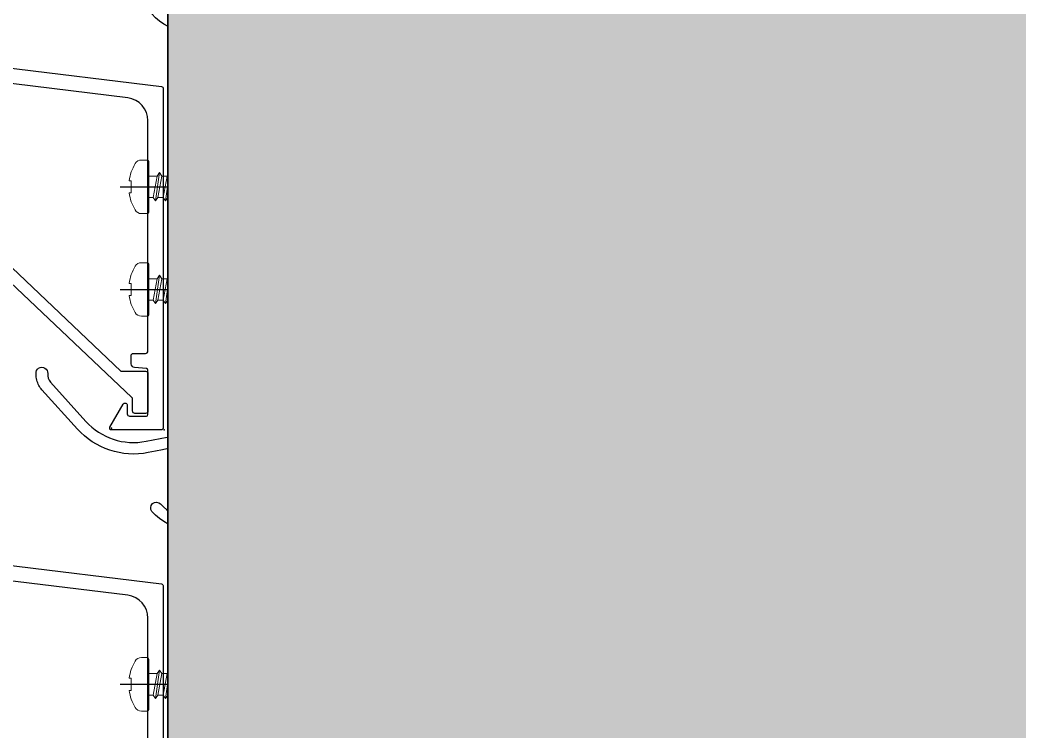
# Model space of a CAD drawing. Header units: millimetres. Extents: x 652937 to 1670132, y 1473552 to 2851037.
# Drawn here: x 708391.8 to 708522.5, y 1477428.5 to 1477521.5 of the extents above; entities that cross this region are included whole.
import ezdxf

# ---------------------------------------------------------------- set-up
doc = ezdxf.new("R2010")
doc.units = ezdxf.units.MM
doc.set_wipeout_variables(frame=1)
doc.linetypes.add('CENTER', pattern=[50.800000000000004, 31.75, -6.35, 6.35, -6.35])
for name, color, linetype in [('010 - ASPG_ACCESSORIES_MAIN_COLOR_1', 7, 'Continuous'), ('010 - ASPG_EXTR_MAIN_COLOR_2', 7, 'Continuous'), ('010 - ASPG_FLASHING_HATCH_', 7, 'Continuous'), ('010 - ASPG_FLASHING_MAIN_COLOR_4', 7, 'Continuous'), ('010 - ASPG_FLASING_WIPEOUT_', 7, 'Continuous'), ('010 - ASPG_FRAMING_MAIN_COLOR_2', 7, 'Continuous'), ('010 - ASPG_FRAMING_SUB_COLOR_2', 7, 'Continuous'), ('010 - ASPG_FRAMING_WIPEOUT_', 7, 'Continuous'), ('BOLT & SCREW', 7, 'Continuous'), ('Center Line', 7, 'CENTER')]:
    doc.layers.add(name, color=color, linetype=linetype)
doc.layers.add('010 - ASPG_EXTR_DEF_SUB', color=7, linetype='Continuous', plot=False)
doc.layers.add('12-GRID', color=7, linetype='CENTER', lineweight=13)
doc.layers.add('SCREW', color=7, linetype='Continuous', lineweight=5)

# ---------------------------------------------------------------- blocks, each defined once
blk = doc.blocks.new('PZG35-9D5')
at = {"layer": 'Center Line', "color": 7}
blk.add_line((1.4210854715202e-14, 3.733653355866409), (1.4210854715202e-14, -10.53404386090006), dxfattribs=at)
at = {"layer": 'SCREW', "color": 7}
for p, q in [((-1.399999999999963, 2.842170943040401e-14), (-1.399999999999963, -1.090192378864657)), ((1.399999999999991, 0), (1.399999999999991, -0.5901923788647139)), ((-1.850000000000009, -1.399999999999977), (1.850000000000037, -0.8999999999999773)), ((-1.850000000000009, -1.399999999999977), (-1.399999999999963, -1.090192378864685)), ((-1.399999999999963, -1.090192378864685), (1.399999999999991, -0.5901923788646855)), ((-1.399999999999963, -1.709807621135297), (1.399999999999991, -1.209807621135297)), ((1.850000000000037, -0.8999999999999773), (1.399999999999991, -0.5901923788646855)), ((1.850000000000037, -0.8999999999999773), (1.399999999999991, -1.209807621135297)), ((1.399999999999991, -1.209807621135269), (1.399999999999991, -1.890192378864725)), ((-1.850000000000009, -1.399999999999977), (-1.399999999999963, -1.709807621135297)), ((-1.850000000000009, -2.699999999999989), (1.850000000000037, -2.199999999999989)), ((-1.850000000000009, -2.699999999999989), (-1.399999999999963, -2.390192378864697)), ((-1.399999999999963, -1.709807621135269), (-1.399999999999963, -2.390192378864697)), ((-1.399999999999963, -2.390192378864697), (1.399999999999991, -1.890192378864697)), ((-1.399999999999963, -3.009807621135309), (1.399999999999991, -2.509807621135309)), ((1.850000000000037, -2.199999999999989), (1.399999999999991, -1.890192378864697)), ((1.850000000000037, -2.199999999999989), (1.399999999999991, -2.509807621135309)), ((1.399999999999991, -2.50980762113528), (1.399999999999991, -3.190192378864708)), ((-1.850000000000009, -2.699999999999989), (-1.399999999999963, -3.009807621135309)), ((-1.850000000000009, -4), (-1.399999999999963, -3.690192378864708)), ((-1.850000000000009, -4), (-0.9911470940920566, -3.883938796498938)), ((-1.399999999999963, -3.009807621135309), (-1.399999999999963, -3.690192378864708)), ((-1.399999999999963, -3.690192378864708), (-0.8446989986695002, -3.591031485769975)), ((0.5619885887190463, -3.339837273736322), (1.399999999999991, -3.190192378864708)), ((0.7141825614195483, -3.653488843051434), (1.850000000000037, -3.5)), ((0.7141825614195483, -3.932275020881832), (1.399999999999991, -3.80980762113532)), ((1.850000000000037, -3.5), (1.399999999999991, -3.190192378864708)), ((1.850000000000037, -3.5), (1.399999999999991, -3.80980762113532)), ((1.399999999999991, -3.809807621135349), (1.399999999999991, -4.490192378864691)), ((-1.850000000000009, -4), (-1.399999999999963, -4.30980762113532)), ((-1.399999999999963, -4.30980762113532), (-1.184865735341859, -4.271390788160659)), ((-1.399999999999963, -4.309807621135349), (-1.399999999999963, -8.099999999999966)), ((0.7141825614195483, -4.612659778611231), (1.399999999999991, -4.49019237886472)), ((0.7141825614195483, -4.953488843051389), (1.850000000000037, -4.800000000000011)), ((0.7141825614195483, -5.232275020881843), (1.399999999999991, -5.109807621135332)), ((1.850000000000037, -4.800000000000011), (1.399999999999991, -4.49019237886472)), ((1.850000000000037, -4.800000000000011), (1.399999999999991, -5.109807621135332)), ((1.399999999999991, -5.109807621135332), (1.399999999999991, -8.099999999999966)), ((1.4210854715202e-14, -9.5), (-1.399999999999963, -8.099999999999966)), ((1.4210854715202e-14, -9.5), (1.399999999999991, -8.099999999999966))]:
    blk.add_line(p, q, dxfattribs=at)
blk.add_lwpolyline([(1.4210854715202e-14, -9.5), (0.7141825614195483, -5.232275020881843), (0.7141825614195483, -3.600899293750615, 0.4176573264866609), (0.4106596181599826, -3.300919979679151, 0.1081021898226624), (-0.8446989986694433, -3.591031485769975), (-1.399999999999991, -4.701675652739141)], format="xyb", dxfattribs=at)
blk = doc.blocks.new('*U9352')
at = {"layer": 'SCREW', "color": 7}
blk.add_lwpolyline([(3.026373332565058, 1.780836269555209, 0.09905967801670053), (0.7999999999999687, 2.546427498927414), (0.7999999999999687, 2.274284095813357), (-0.800000000000054, 2.274284095813357), (-0.800000000000054, 2.546427498927414, 0.09905967801670058), (-3.026373332565143, 1.780836269555209, 0.2665876613401604), (-3.500000000000043, 0.9556546004010897), (-3.500000000000043, 0.1999999999999886, 0.4142135623730938), (-3.300000000000054, 0), (3.299999999999997, 0, 0.4142135623731049), (3.499999999999986, 0.1999999999999886), (3.499999999999957, 0.9556546004010897, 0.2665876613401604)], format="xyb", close=True, dxfattribs=at)
blk.add_blockref('PZG35-9D5', (-1.4210854715202e-14, 0), dxfattribs=at)
blk = doc.blocks.new('*U9355')
at = {"color": 7}
blk.add_point((0, 0), dxfattribs=at)
at = {"layer": '010 - ASPG_ACCESSORIES_MAIN_COLOR_1', "color": 7}
blk.add_lwpolyline([(-39.69999999902211, -0.5999999995172398, 0.4142135623731156), (-39.99999999883585, -0.8999999995638059), (-39.99999999883585, -7.366962144914214, 0.5773502691897371), (-39.65044321701862, -7.568778847059366), (-36.64260295056738, -5.832201459393036, 0.7673269879794871), (-36.78520590183325, -5.299999999645297), (-37.89999999874271, -5.299999999645297, -0.4142135623735732), (-38.19999999902211, -4.999999999656938), (-38.19999999902211, -2.799999999587089, -0.4142135623730951), (-37.99999999883585, -2.59999999951724), (-32.18326623388566, -2.59999999951724, -0.3888787318530097), (-31.98402729420923, -2.782568851142787), (-31.8474567013327, -4.343577870872468, 0.3888787318530089), (-31.34935935237445, -4.799999999528882), (-30.29999999911524, -4.799999999528882, 0.4142135623732408), (-29.99999999883585, -4.499999999540523), (-29.99999999883585, -2.899999999505599, -0.4142135623731785), (-29.69999999902211, -2.59999999951724), (0.4107479506637901, -2.59999999951724, -0.3789692262628873), (3.38851808081381, -5.235465979035143), (7.952927200356498, -42.5207682372482, 0.4465929586642906), (11.6177961837966, -45.07649022702281, -0.4898018444424612), (16.07846395508386, -48.68238816667036), (16.06490363762714, -49.36225294566866, -0.1824796859550777), (15.80227640201338, -50.01801436272836, -0.2679491924113072), (15.32539491611533, -50.16829426406803, 1.122114645179816), (15.09990952932276, -52.3421093734276, 0.4050039718497206), (18.0645059288945, -49.40213623346681), (18.07806624681689, -48.72227145435209, 0.4898054953707174), (11.15966573380865, -43.12966807454978, -0.4465970485362636), (9.938031048281118, -42.27776159492242), (4.866356541635469, -0.8481197821154633, 0.3641755342157969), (4.570876519894227, -0.5999999995172398)], format="xyb", close=True, dxfattribs=at)
at = {"layer": '010 - ASPG_EXTR_DEF_SUB', "color": 7}
for p in [(-39.99999999883585, -0.4999999995172402), (43.44495566345738, -76.89999999944341), (43.44495566345738, -77.49999999954052)]:
    blk.add_point(p, dxfattribs=at)
at = {"layer": '010 - ASPG_EXTR_MAIN_COLOR_2', "color": 7}
blk.add_lwpolyline([(11.37409105408005, -48.15170148877115), (11.47245816211216, -47.43577758665815), (12.17779493960552, -47.55667202338264), (12.29266474000178, -46.78670596401826, -0.5355375090189683), (14.1918134491425, -49.16870282323253, 0.9915718169393263), (15.66379558271728, -49.57599316951273, 1.157025413028558), (8.792231505503878, -48.77291728999153, -0.6885576205791355), (8.274611146422103, -48.98797988444021), (-17.14292736421339, -22.16859813180672), (-32.34153279638849, -6.131750148785431), (-32.34153279638849, -2.899999981694054, 0.4143115081626392), (-32.64163311407901, -2.59999999951724), (-37.54163311352022, -2.59999999951724, 0.4141156188887998), (-37.84153278893791, -2.899999981635847), (-37.84153278893791, -4.299999988411218, 0.4142135623731781), (-37.54153279098682, -4.599999986478724), (-35.98884801496752, -4.599999986478724, -0.205894629290155), (-35.77110154624097, -4.693635078269653), (33.22969053988345, -77.49999999954052), (43.14495566324331, -77.49999999954052, 0.6681786376628355), (43.35708769806661, -76.98786796536915), (40.5215537941549, -74.1523340573247, 0.6681786381757795), (40.00942175951786, -74.36446609156592), (40.00942175951786, -75.99999999802712), (33.87471885257401, -75.99999999802712), (11.86384030175395, -52.7751643466243, -0.5583539238224016), (12.08261241135187, -51.95244935475676, 0.7662751832817146), (12.03674733010121, -50.39291741001107, -0.4385828234445206), (10.70630855322815, -48.05207626283555)], format="xyb", close=True, dxfattribs=at)
at = {"layer": 'SCREW', "color": 7, "rotation": 180}
for p in [(-21.64901723782532, -2.499999999924694), (-8.237076249206439, -2.499999999924694)]:
    blk.add_blockref('*U9352', p, dxfattribs=at)
blk = doc.blocks.new('*U6679')
at = {"color": 7}
blk.add_wipeout([(1381.000000002975, 4.000000001458147), (60.00000000297587, 4), (60.00000000297587, 69.30000000000041), (1381.000000002975, 69.3000000014581)], dxfattribs=at).dxf.layer = '010 - ASPG_FRAMING_WIPEOUT_'
at = {"layer": '010 - ASPG_FRAMING_MAIN_COLOR_2', "color": 7}
blk.add_lwpolyline([(1351.00000000414, 69.30000000145807), (90.00000000181171, 69.3), (90.00000000181171, 6), (1351.00000000414, 6.000000001458083)], close=True, dxfattribs=at)
at = {"layer": '010 - ASPG_FRAMING_SUB_COLOR_2', "color": 7}
for points in [[(1381.000000002976, 4.000000001458083), (60.00000000297587, 4), (60.00000000297587, 69.3), (1381.000000002976, 69.30000000145807)], [(60.00000000297587, 2.000000000715772), (60.00000000297587, 4), (1381.000000002976, 4.000000001458083), (1381.000000002976, 2.000000002173856)]]:
    blk.add_lwpolyline(points, close=True, dxfattribs=at)
at = {"color": 7, "rotation": 180}
for p in [(1196.770309460117, 69.3), (1261.770309460117, 69.3)]:
    blk.add_blockref('*U9355', p, dxfattribs=at)
blk = doc.blocks.new('*U9351')
at = {"layer": '12-GRID', "color": 7, "linetype": 'CENTER'}
for p, q in [((5.684341886080801e-14, -6.200000000000029), (5.684341886080801e-14, 2.200000000000029)), ((-4.199999999999973, -2), (4.200000000000085, -2))]:
    blk.add_line(p, q, dxfattribs=at)
at = {"layer": 'BOLT & SCREW', "color": 7}
for p, q in [((-0.2288719817826677, -1.446462371730204), (-0.4418749999998197, -0.2325000000002947)), ((-0.2288719817826677, -1.542256036434869), (-0.4418749999998197, -1.116250000000048)), ((0.2288719817822642, -1.446462371730562), (0.4418749999996946, -0.2324999999999764)), ((0.2288719817822642, -1.542256036434869), (0.4418749999996946, -1.116250000000048)), ((-0.553537628269381, -1.771128018217196), (-1.767499999999847, -1.558125000000442)), ((-0.553537628269381, -2.228871981782805), (-1.767500000000483, -2.441875000000354)), ((-0.4577439635652332, -1.771128018217196), (-0.8837500000000146, -1.558125000000442)), ((-0.4577439635652332, -2.228871981782805), (-0.8837500000000146, -2.441875000000354)), ((-0.2288719817826677, -2.457743963565131), (-0.4418749999998197, -2.883750000000271)), ((-0.2288719817821107, -2.553537628269438), (-0.4418749999998197, -3.767500000000023)), ((0.4418749999996946, -2.883750000000271), (0.2288719817829008, -2.457743963565131)), ((0.2288719817829008, -2.553537628269438), (0.4418749999999732, -3.767500000000023)), ((0.4577439635647103, -1.771128018217196), (0.8837499999994917, -1.558125000000442)), ((0.4577439635647103, -2.228871981782805), (0.8837500000001283, -2.441874999999877)), ((0.5535376282692559, -1.771128018217196), (1.767500000000001, -1.558125000000124)), ((0.5535376282692559, -2.228871981782805), (1.767500000000001, -2.441874999999877))]:
    blk.add_line(p, q, dxfattribs=at)
for points in [[(-1.767500000000006, -1.558125000000442), (-0.8837500000001342, -1.558125000000442, 0.4142135623730394), (-0.4418749999998197, -1.116250000000048), (-0.4418749999998197, -0.2325000000002947), (0.4418749999996946, -0.2324999999999764), (0.4418749999996946, -1.116250000000048, 0.4142135623731505), (0.8837500000000089, -1.558125000000442), (1.76750000000012, -1.558125000000124), (1.76750000000012, -2.441874999999877), (0.8837500000000089, -2.441874999999877, 0.414213562373095), (0.4418749999996946, -2.883750000000271), (0.4418749999999732, -3.767500000000023), (-0.4418749999998197, -3.767500000000023), (-0.4418749999998197, -2.883750000000271, 0.4142135623730397), (-0.8837500000001342, -2.441875000000354), (-1.767500000000483, -2.441875000000354)], [(0.2288719817829008, -2.457743963565131, -0.414213562373095), (0.4577439635645909, -2.228871981782805), (0.5535376282692559, -2.228871981782805), (0.5535376282692559, -1.771128018217196), (0.4577439635645909, -1.771128018217196, -0.4142135623730951), (0.228871981782105, -1.542256036434869), (0.228871981782105, -1.446462371730562), (-0.2288719817826677, -1.446462371730204), (-0.2288719817826677, -1.542256036434869, -0.4142135623730951), (-0.4577439635649944, -1.771128018217196), (-0.553537628269381, -1.771128018217196), (-0.553537628269381, -2.228871981782805), (-0.4577439635649944, -2.228871981782805, -0.4142135623730951), (-0.2288719817826677, -2.457743963565131), (-0.2288719817822698, -2.553537628269438), (0.2288719817829008, -2.553537628269438)]]:
    blk.add_lwpolyline(points, format="xyb", close=True, dxfattribs=at)
blk.add_circle((5.684341886080801e-14, -2), 3.5, dxfattribs=at)
blk = doc.blocks.new('*U8556')
at = {"layer": '010 - ASPG_EXTR_DEF_SUB', "color": 7}
blk.add_point((65, -1.251976300409297e-11), dxfattribs=at)
at = {"layer": '010 - ASPG_EXTR_MAIN_COLOR_2', "color": 7}
for points in [[(10.56195585662499, 33.06505110464059, 0.07704788012868193), (43.74152756202966, 68.43644483829848, -0.2476739044870795), (43.98918861569837, 68.56714037142228), (45.98408938199282, 68.56714037142228, -0.04413111325910057), (46.47282481612638, 68.50458020233782, -0.1258462906385483), (48.96367690106854, 67.20642238203436, -0.09885145914925667), (49.81734006712213, 66.03380806540372, -0.2058282691334744), (49.79366642143577, 61.20460651122266, -0.1151163694662807), (46.36832412844524, 57.18072180578019, 0.822373071447778), (47.45504629053175, 56.10392398637487, 0.109184526549196), (51.14860093407333, 60.55948756891303, 0.2083234795678962), (51.18942684633657, 66.64026457507862, 0.1005277992320483), (49.97230913909152, 68.31671042181551, 0.1451157280627245), (46.29230913100764, 70.06714037148049), (30.75877492781729, 70.06714037148049, 0.4336592857269459), (30.45942675694823, 69.74737493513385), (30.84137786505744, 63.96271307504503, 0.0820690263538202), (30.86365129332989, 63.86745857034111, 0.7206537881255028), (32.32908650487661, 63.97254170040833, 0.07922428198988747), (32.33778353128582, 64.06661670526955), (32.06877322634682, 68.14078645635163, -0.4336592857264138), (32.46790412114933, 68.56714037142228), (40.86119298776612, 68.56714037148049, -0.6073848710044985), (41.35211022105068, 67.62217621324817, -0.04582868044492008), (22.7838222887367, 45.76076047366951, -0.5604921351226578)], [(118.4630128806457, 15.05729964553436, 0.4171002255848137), (119.114368729759, 5.272964205160378, 0.9355530918984264)], [(120.0966641549021, 6.406584819695553, -0.4344100119147308), (119.803354519885, 14.29476617483712, -0.01499848524836865)]]:
    blk.add_lwpolyline(points, format="xyb", dxfattribs=at)
blk.add_lwpolyline([(95.75877492781729, 70.06714037146797, 0.4336592857269459), (95.45942675694823, 69.74737493512133), (95.84137786505744, 63.96271307503251, 0.0820690263538202), (95.8636512933299, 63.86745857032859, 0.7206537881255028), (97.32908650487661, 63.97254170039581, 0.07922428198988747), (97.33778353128582, 64.06661670525703), (97.06877322634682, 68.14078645633911, -0.4336592857264138), (97.46790412114933, 68.56714037140976), (105.8611929877661, 68.56714037146797, -0.6073848710044985), (106.3521102210507, 67.62217621323565, -0.04582868044492008), (87.7838222887367, 45.76076047365699, -0.5604921351226578), (87.28750535612926, 45.88571992131095, 0.3178599151680848), (84.2119114198722, 48.23749049524689, 0.9532878111822051), (84.08207267895341, 46.71593409565888, -2.423003988231831), (82.25806952221319, 44.89173717545258, 0.9523147976297285), (80.73634468205273, 44.76348824844375, 0.3008214087947553), (82.8898747372441, 41.75529025441413, -0.5604921351218277), (82.98351840674877, 41.25212405504338, -0.01942473842078824), (73.62392509169877, 33.46052617054578, -0.5525007933269362), (73.1474985848181, 33.63667257984547, 0.3444609008774969), (69.9894988052547, 36.29767865994857, 0.9520149233436535), (69.86157765612006, 34.77593409565655, -2.42318646531747), (68.03757499856874, 32.95193143775599, 0.9520149233867892), (66.51583043392748, 32.82401028891239, 0.2853998218446234), (68.49302407773212, 29.88851448275294, -0.5533776808031501), (68.56290851021186, 29.38496566254092, 0.03067395406819984), (53.46301288064569, 15.05729964554688, 0.4171002255848137), (54.11436872975901, 5.272964205172897, 0.9355530918984264), (55.0966641549021, 6.406584819708073, -0.4344100119147308), (54.80335451988503, 14.29476617484964, -0.01499848524836865), (61.92056480608881, 21.45455419189442, -0.7383485292466446), (64.91713934438303, 19.76412730313517, 0.004917316774645771), (61.8066999851726, 4.803864106406976, 0.2636109069979271), (64.88020993350074, -4.460317215021647), (69.99573369510472, -9.084236264881625, 0.1258843890439943), (71.26776125049219, -9.753782964207645, 0.04427494949630078), (72.08954405970871, -9.866966023005958, 1.107654826573523), (72.12545921094716, -8.3318057015547, -0.2155958426847688), (71.02322665927932, -7.991025416891503), (65.8860520706512, -3.347536196246224, -0.2636109069978752), (63.27822544751689, 4.512981288588193, -0.004854851929905817), (66.34138361644, 19.25507699999638, 0.2339601468136614), (65.81544248666614, 21.95487343821354, -0.2408104543272742), (65.71031341003254, 24.90310810685536, -0.1041570884704408), (65.78460486931726, 25.00194829817541), (67.99301963998005, 26.93374890861945, -0.2290212912668875), (70.70067926403135, 26.88725557025667, -0.3817208427142056), (75.27361959358677, 9.069098417576456, 0.9773819303748196), (76.62031129561365, 8.407760736403574, 0.3611050424324235), (72.40816218266264, 27.5032756255698, -0.4961260631527202), (72.44292252929881, 30.68812541743885, 0.003188108562510474), (74.05580963008106, 31.9020052741855, -0.00282652430436861), (75.56195585662499, 33.06505110462807, 0.07704788012868193), (108.7415275620297, 68.43644483828596, -0.2476739044870795), (108.9891886156984, 68.56714037140976), (110.9840893819928, 68.56714037140976, -0.04413111325910057), (111.4728248161264, 68.5045802023253, -0.1258462906385483), (113.9636769010685, 67.20642238202184, -0.09885145914925667), (114.8173400671221, 66.0338080653912, -0.2058282691334744), (114.7936664214358, 61.20460651121014, -0.1151163694662807), (111.3683241284452, 57.18072180576767, 0.822373071447778), (112.4550462905318, 56.10392398636235, 0.109184526549196), (116.1486009340733, 60.55948756890051, 0.2083234795678962), (116.1894268463366, 66.6402645750661, 0.1005277992320483), (114.9723091390915, 68.316710421803, 0.1451157280627245), (111.2923091310076, 70.06714037146797)], format="xyb", close=True, dxfattribs=at)
at = {"color": 7, "rotation": 179.999999999989}
for p in [(84.08686374500394, 42.88714037141675), (69.86636872263625, 30.94714037141442)]:
    blk.add_blockref('*U9351', p, dxfattribs=at)
blk = doc.blocks.new('W-1-PP18-ST_ENT3_REV02_20260413-054934_PP18_ENT3_ASPG_MAIN_PL')
at = {"color": 7, "xscale": -1.000000000000003, "rotation": 90}
blk.add_blockref('*U6679', (8153, -13948), dxfattribs=at)
at = {"color": 7, "xscale": -1, "rotation": 270}
blk.add_blockref('*U8556', (8076.333037855104, -15249.53727160441), dxfattribs=at)
blk = doc.blocks.new('*U9131')
at = {"color": 7}
blk.add_wipeout([(0, 69.29999999994834), (1869.2999999997533, 69.29999999997835), (1747.999999999986, -51.99999999996726), (0, -51.99999999999727)], dxfattribs=at).dxf.layer = '010 - ASPG_FLASING_WIPEOUT_'
at = {"layer": '010 - ASPG_FLASHING_HATCH_'}
h = blk.add_hatch(dxfattribs=at)
h.set_pattern_fill('DOTS', scale=0.1)
h.set_pattern_definition([(0, (0, 0), (3.96875, 7.9375), [0, -7.9375])])
h.paths.add_polyline_path([(-2.8421709430404e-14, 69.29999999999998), (1869.299999999931, 69.30000000002899), (1748.000000000164, -51.99999999997101), (3.155443620884047e-30, -52.00000000000001)])
at = {"layer": '010 - ASPG_FLASHING_MAIN_COLOR_4', "color": 7}
blk.add_lwpolyline([(-2.8421709430404e-14, 69.29999999999998), (1869.299999999931, 69.30000000002899), (1748.000000000164, -51.99999999997101), (3.155443620884047e-30, -52.00000000000001)], close=True, dxfattribs=at)
blk = doc.blocks.new('W-1-PP18-ST_ENT3_REV02_20260618-221618_LOPF_FLASHING')
at = {"color": 7, "xscale": -1.000000000000001, "rotation": 90}
blk.add_blockref('*U9131', (8286.52158245095, -13898.84283101675), dxfattribs=at)

msp = doc.modelspace()

# ---------------------------------------------------------------- block references
at = {"color": 7}
msp.add_blockref('W-1-PP18-ST_ENT3_REV02_20260413-054934_PP18_ENT3_ASPG_MAIN_PL', (700327.4221813822, 1492652.712323123), dxfattribs=at)

# ---------------------------------------------------------------- next in the draw order: block references
msp.add_blockref('W-1-PP18-ST_ENT3_REV02_20260618-221618_LOPF_FLASHING', (700193.9005989314, 1492603.555154138), dxfattribs=at)

doc.saveas('drawing.dxf')
